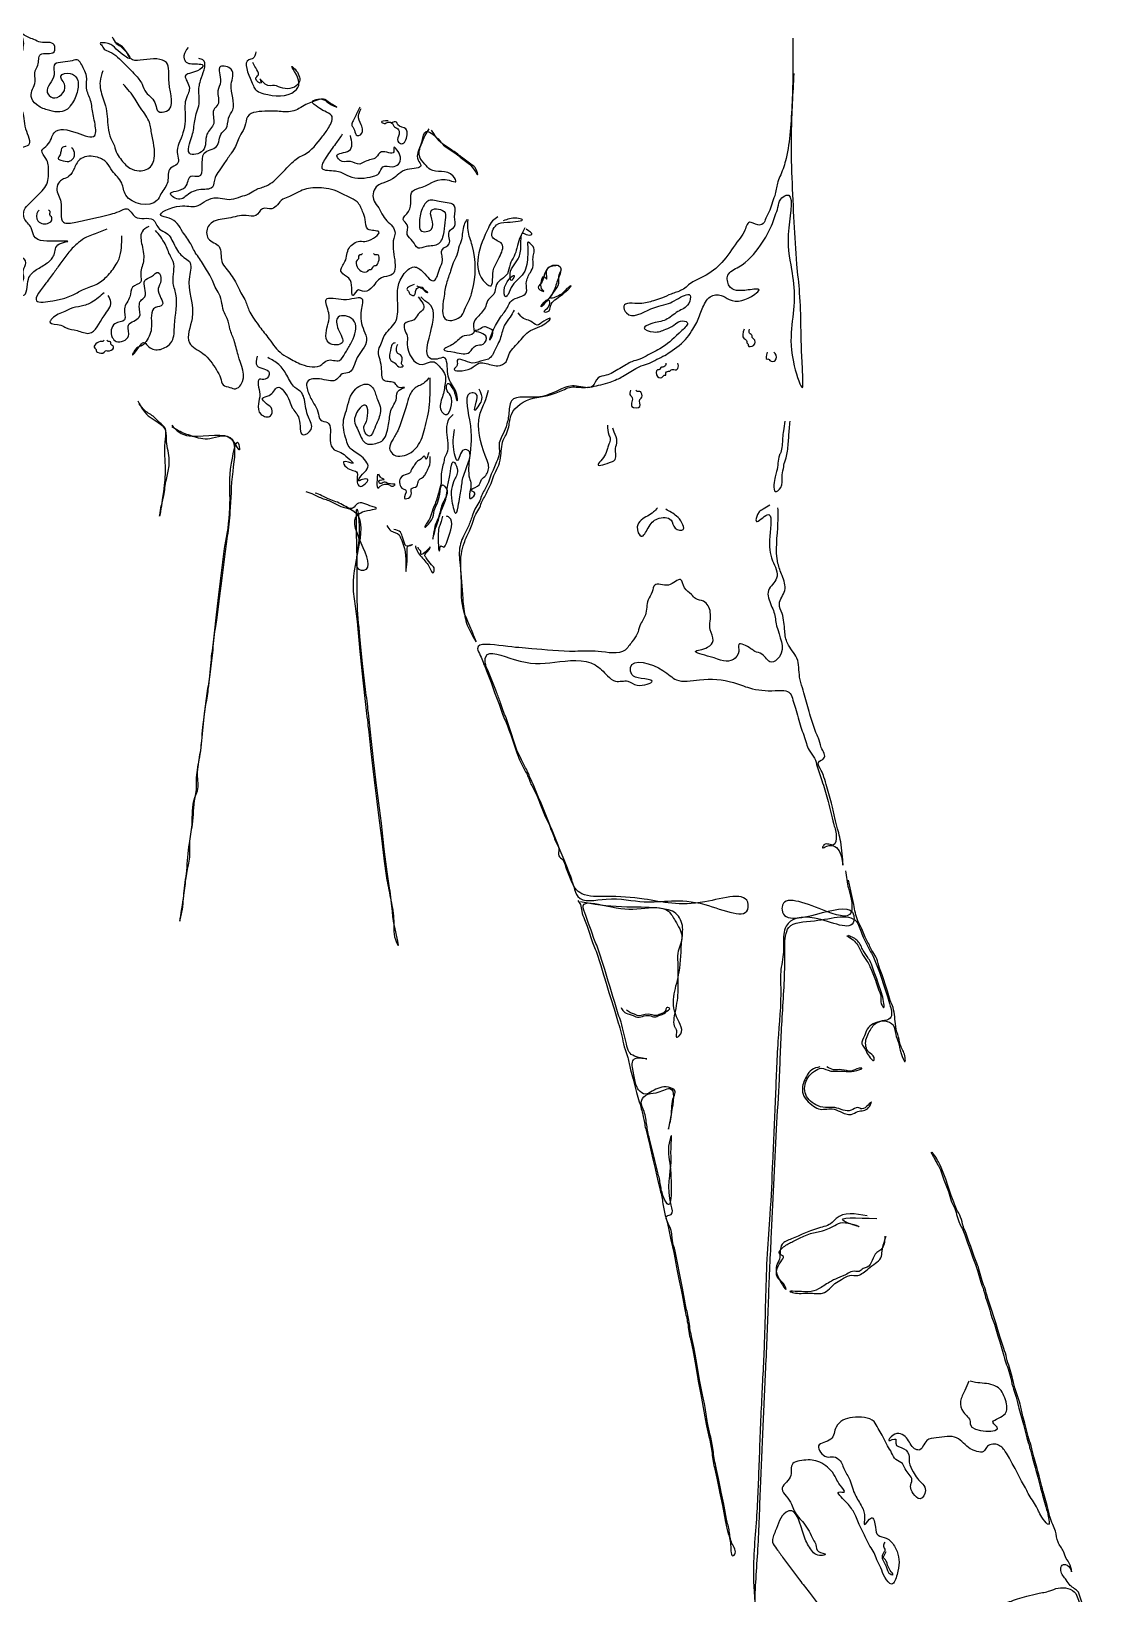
# Model space of a CAD drawing. Header units: metres. Extents: x 0 to 100, y 0 to 141.
# Drawn here: x 44.43 to 64.17, y 38.35 to 67.2 of the extents above; entities that cross this region are included whole.
import ezdxf

# ---------------------------------------------------------------- set-up
doc = ezdxf.new("R2010")
doc.units = ezdxf.units.M

msp = doc.modelspace()

# ---------------------------------------------------------------- linework, layer by layer
for points in [[(44.175, 67.45), (44.175, 67.275), (44.275, 67.05), (44.275, 66.9), (44.25, 66.8), (44, 66.5), (43.775, 66.325), (43.675, 66.275), (43.625, 66.075), (43.85, 66), (44, 65.95), (44.25, 65.75), (44.325, 65.4), (44.375, 65.1), (44.25, 65.05), (43.875, 64.725), (43.8, 64.65), (43.75, 64.4), (43.8, 64.25), (43.85, 64.15), (43.925, 63.975), (43.9, 63.85), (43.8, 63.7), (43.75, 63.6), (43.65, 63.45), (43.5, 63.275), (43.375, 63.1), (43.05, 63.1), (42.875, 63.05), (42.775, 63), (42.8, 62.775), (42.85, 62.675), (42.9, 62.575), (42.95, 62.45), (43, 62.175), (43, 62), (43.475, 61.95), (43.45, 62.2), (43.35, 62.325), (43.425, 62.6), (43.475, 62.7), (43.525, 63.025), (43.7, 63.15), (43.875, 63.15), (44.15, 63.2), (44.225, 63.075), (44.325, 62.925), (44.275, 62.775), (44.275, 62.6), (44.1, 62.475), (44.275, 62.325), (44.375, 62.625), (44.525, 62.8), (44.725, 62.925), (44.85, 63.075), (44.95, 63.275), (45.1, 63.325), (45.075, 63.325), (44.9, 63.325), (44.475, 63.425), (44.425, 63.575), (44.3, 63.75), (44.3, 63.9), (44.4, 64.025), (44.6, 64.225), (44.7, 64.35), (44.75, 64.625), (44.7, 64.85), (44.625, 65), (44.725, 65.1), (44.8, 65.225), (44.85, 65.325), (45.275, 65.325), (45.6, 65.275), (45.6, 65.525), (45.55, 65.8), (45.525, 65.925), (45.45, 66.15), (45.45, 66.375), (45.4, 66.5), (45.275, 66.675), (45.15, 66.65), (44.85, 66.575), (44.85, 66.4), (44.725, 66.075), (44.825, 65.975), (45.05, 66.2), (44.975, 66.375), (45.15, 66.425), (45.275, 66.325), (45.275, 66.075), (45.15, 65.825), (45.075, 65.75), (44.725, 65.75), (44.525, 65.85), (44.425, 66), (44.5, 66.275), (44.5, 66.475), (44.55, 66.575), (44.6, 66.775), (44.85, 66.825), (44.85, 66.95), (44.6, 67), (44.475, 67.05), (44.275, 67.15), (44.175, 67.3)], [(45.925, 67.1), (46, 66.975), (46.075, 66.925), (46.25, 66.7), (46, 66.875), (45.85, 66.975), (45.7, 66.975), (45.725, 66.95), (45.775, 66.875), (45.875, 66.825), (46.15, 66.6), (46.35, 66.4), (46.475, 66.225), (46.55, 66.075), (46.65, 65.975), (46.725, 65.85), (46.775, 65.725), (46.925, 65.725), (46.975, 66.25), (46.925, 66.625), (46.5, 66.675), (46.3, 66.675), (46.15, 66.875), (45.975, 67)], [(58.5, 67.075), (58.5, 66.45), (58.45, 65.35), (58.375, 64.85), (58.275, 64.55), (58.225, 64.425), (58.175, 64.2), (58.125, 64.05), (58.075, 63.9), (58, 63.75), (57.95, 63.65), (57.85, 63.625), (57.7, 63.675), (57.6, 63.5), (57.5, 63.35), (57.225, 62.975), (56.9, 62.7), (56.75, 62.625), (56.65, 62.575), (56.45, 62.425), (56.25, 62.35), (56.075, 62.275), (55.925, 62.225), (55.675, 62.175), (55.375, 62.125), (55.425, 62), (55.875, 62.075), (56.025, 62.125), (56.2, 62.175), (56.35, 62.25), (56.6, 62.325), (56.575, 62.175), (56.375, 62.025), (56.15, 61.875), (55.875, 61.8), (55.75, 61.725), (55.925, 61.65), (56.15, 61.7), (56.3, 61.775), (56.425, 61.85), (56.55, 61.825), (56.45, 61.675), (56.1, 61.375), (55.975, 61.3), (55.825, 61.225), (55.675, 61.15), (55.525, 61.1), (55.425, 61.05), (55.3, 60.975), (55.175, 60.9), (55.05, 60.85), (54.9, 60.8), (54.8, 60.65), (54.5, 60.65), (54.225, 60.6), (54.125, 60.55), (54, 60.5), (53.825, 60.45), (53.3, 60.375), (53.25, 60.125), (53.2, 59.9), (53.125, 59.725), (53.075, 59.6), (53.075, 59.4), (53.025, 59.25), (52.975, 59.125), (52.925, 59.025), (52.875, 58.875), (52.8, 58.725), (52.75, 58.625), (52.7, 58.5), (52.625, 58.375), (52.575, 58.25), (52.5, 58.05), (52.45, 57.95), (52.4, 57.85), (52.35, 57.7), (52.35, 57.35), (52.4, 56.725), (52.45, 56.35), (52.5, 56.2), (52.55, 56.1), (52.6, 56), (52.65, 55.925), (52.6, 56.05), (52.55, 56.175), (52.475, 56.35), (52.425, 56.475), (52.375, 57.05), (52.375, 57.55), (52.425, 57.75), (52.475, 57.875), (52.525, 57.975), (52.575, 58.1), (52.625, 58.25), (52.7, 58.375), (52.75, 58.5), (52.8, 58.6), (52.85, 58.7), (52.925, 58.85), (52.975, 59), (53.05, 59.15), (53.1, 59.325), (53.15, 59.65), (53.2, 59.75), (53.25, 59.9), (53.3, 60.125), (53.7, 60.425), (53.975, 60.475), (54.125, 60.525), (54.25, 60.575), (54.375, 60.625), (54.625, 60.625), (54.95, 60.675), (55.125, 60.725), (55.25, 60.775), (55.35, 60.825), (55.475, 60.9), (55.6, 60.975), (55.7, 61.025), (55.85, 61.075), (55.95, 61.125), (56.1, 61.2), (56.225, 61.275), (56.55, 61.55), (56.65, 61.7), (56.725, 61.825), (56.775, 61.95), (56.825, 62.075), (56.975, 62.3), (57.175, 62.325), (57.325, 62.25), (57.8, 62.35), (57.875, 62.425), (57.675, 62.425), (57.325, 62.5), (57.3, 62.7), (57.5, 62.85), (57.9, 63.25), (58, 63.4), (58.05, 63.5), (58.125, 63.65), (58.175, 63.8), (58.225, 63.95), (58.275, 64.1), (58.375, 64.175), (58.425, 63.575), (58.475, 62.8), (58.525, 62.275), (58.525, 61.025), (58.675, 60.625), (58.675, 60.975), (58.625, 62.375), (58.575, 62.9), (58.525, 63.675), (58.475, 65.325), (58.525, 66.425)], [(47.325, 66.9), (47.25, 66.75), (47.275, 66.65), (47.5, 66.6), (47.6, 66.575), (47.5, 66.475), (47.275, 66.375), (47.35, 66.15), (47.325, 66.05), (47.275, 65.9), (47.275, 65.6), (47.175, 65.175), (47.125, 65), (47.125, 64.75), (47, 64.675), (46.95, 64.425), (46.825, 64.2), (46.75, 64.075), (46.175, 64.175), (46.1, 64.4), (45.925, 64.625), (45.825, 64.775), (45.65, 64.875), (45.35, 64.85), (45.275, 64.775), (45.225, 64.675), (45.125, 64.525), (45.025, 64.475), (44.95, 64.425), (44.9, 64.3), (44.975, 64.05), (45.025, 63.675), (45.25, 63.675), (45.475, 63.725), (45.7, 63.775), (45.9, 63.825), (46.05, 63.875), (46.2, 63.925), (46.35, 63.775), (46.675, 63.725), (46.8, 63.55), (46.925, 63.475), (47.075, 63.25), (47.25, 63.025), (47.35, 62.95), (47.35, 62.675), (47.4, 61.9), (47.35, 61.45), (47.6, 61.25), (47.85, 60.95), (47.925, 60.8), (47.975, 60.675), (48.1, 60.625), (48.2, 60.6), (48.3, 60.675), (48.25, 61.225), (48.175, 61.5), (48.1, 61.7), (48.05, 61.9), (48, 62), (47.95, 62.175), (47.9, 62.35), (47.825, 62.475), (47.775, 62.6), (47.725, 62.7), (47.65, 62.825), (47.575, 62.95), (47.425, 63.175), (47.375, 63.275), (47.225, 63.5), (47.125, 63.65), (46.975, 63.75), (46.825, 63.8), (47.175, 63.975), (47.475, 63.975), (47.625, 64.05), (47.8, 64.125), (48.125, 64.1), (48.3, 64.15), (48.45, 64.2), (48.575, 64.275), (48.775, 64.35), (49.025, 64.55), (49.275, 64.8), (49.375, 64.875), (49.475, 64.925), (49.8, 65.25), (49.925, 65.425), (49.975, 65.65), (49.85, 65.725), (49.725, 65.8), (49.625, 65.9), (49.8, 65.95), (49.925, 65.875), (50.075, 65.8), (49.95, 65.875), (49.825, 65.95), (49.625, 65.9), (49.5, 65.85), (49.375, 65.775), (49.25, 65.725), (48.975, 65.725), (48.8, 65.725), (48.425, 65.625), (48.375, 65.45), (48.3, 65.3), (48.25, 65.2), (48.2, 65.075), (48.125, 64.95), (48, 64.775), (47.9, 64.625), (47.825, 64.5), (47.775, 64.325), (47.525, 64.275), (47.275, 64.15), (47.175, 64.1), (47, 64.2), (47.275, 64.325), (47.375, 64.525), (47.525, 64.525), (47.625, 64.95), (47.85, 65.075), (47.95, 65.325), (48.025, 65.4), (48.075, 65.6), (48.15, 65.75), (48.125, 66.225), (48.125, 66.5), (47.925, 66.55), (47.925, 66.275), (47.875, 66.1), (47.875, 65.85), (47.8, 65.75), (47.8, 65.5), (47.675, 65.3), (47.6, 65), (47.35, 64.95), (47.35, 65.125), (47.4, 65.275), (47.45, 65.55), (47.475, 65.675), (47.525, 65.825), (47.525, 66.125), (47.575, 66.35), (47.6, 66.675), (47.525, 66.7)], [(48.575, 66.825), (48.525, 66.7), (48.45, 66.675), (48.5, 66.275), (48.6, 66.1), (48.725, 66.05), (49.3, 66.1), (49.375, 66.25), (49.25, 66.55), (49.325, 66.475), (49.375, 66.25), (49.075, 66.15), (48.925, 66.2), (48.75, 66.225), (48.65, 66.325), (48.675, 66.25), (48.575, 66.325), (48.625, 66.4), (48.575, 66.525), (48.525, 66.625)], [(45.75, 66.475), (45.7, 66.275), (45.75, 65.975), (45.8, 65.825), (45.85, 65.425), (45.9, 65.225), (45.95, 65.125), (46, 64.975), (46.075, 64.85), (46.25, 64.675), (46.425, 64.625), (46.65, 64.725), (46.7, 64.85), (46.65, 65.325), (46.6, 65.55), (46.525, 65.675), (46.425, 65.825), (46.35, 65.95), (46.125, 66.225)], [(50.5, 65.8), (50.45, 65.7), (50.425, 65.65), (50.4, 65.6), (50.375, 65.55), (50.35, 65.475), (50.375, 65.425), (50.4, 65.375), (50.45, 65.275), (50.55, 65.35), (50.55, 65.375), (50.525, 65.475), (50.475, 65.65), (50.5, 65.725), (50.525, 65.775)], [(51.025, 65.55), (50.9, 65.525), (50.95, 65.5), (51.025, 65.525), (51.1, 65.5), (51.125, 65.45), (51.2, 65.4), (51.225, 65.3), (51.2, 65.175), (51.275, 65.125), (51.325, 65.15), (51.35, 65.2), (51.375, 65.325), (51.35, 65.4), (51.2, 65.475), (51.175, 65.525), (51.075, 65.5)], [(51.775, 65.4), (51.7, 65.275), (51.625, 65.1), (51.575, 64.825), (51.625, 64.725), (51.375, 64.65), (51.1, 64.475), (50.925, 64.4), (50.825, 64.35), (50.75, 64.1), (50.825, 63.975), (51, 63.7), (51.1, 63.6), (51.15, 63.475), (51.125, 63.375), (51.075, 62.7), (50.9, 62.65), (50.7, 62.45), (50.55, 62.4), (50.475, 62.425), (50.375, 62.325), (50.325, 62.6), (50.25, 62.675), (50.15, 62.775), (50.225, 62.95), (50.3, 63.2), (50.5, 63.325), (50.625, 63.325), (50.85, 63.5), (50.65, 63.55), (50.6, 63.725), (50.55, 63.875), (50.45, 64.05), (50.375, 64.1), (50.175, 64.2), (50.075, 64.25), (49.875, 64.3), (49.55, 64.3), (49.4, 64.25), (49.3, 64.2), (49.2, 64.15), (49.075, 64.1), (48.875, 63.925), (48.7, 63.925), (48.575, 63.8), (48.4, 63.8), (48.075, 63.75), (47.775, 63.675), (47.7, 63.6), (47.7, 63.375), (47.9, 63.225), (47.95, 62.95), (48.025, 62.825), (48.2, 62.575), (48.25, 62.475), (48.3, 62.375), (48.375, 62.25), (48.45, 62.05), (48.525, 61.925), (48.625, 61.775), (48.8, 61.55), (49.025, 61.275), (49.175, 61.175), (49.425, 61.05), (49.8, 61.05), (49.9, 61.125), (50.125, 61.125), (50.225, 61.25), (50.325, 61.425), (50.375, 61.525), (50.375, 61.875), (50.1, 61.925), (50.1, 61.7), (50.175, 61.45), (49.925, 61.45), (49.875, 61.625), (49.925, 62), (49.875, 62.25), (50.2, 62.25), (50.4, 62.275), (50.525, 62.275), (50.525, 62.05), (50.575, 61.675), (50.625, 61.5), (50.55, 61.325), (50.45, 61.175), (50.4, 61.05), (50.3, 60.9), (50.175, 60.875), (50.075, 60.775), (49.8, 60.775), (49.525, 60.725), (49.55, 60.525), (49.65, 60.325), (49.725, 60.175), (49.775, 60.025), (49.9, 59.975), (49.95, 59.65), (50.025, 59.475), (50.15, 59.425), (50.275, 59.325), (50.375, 59.225), (50.2, 59.25), (50.25, 59.15), (50.45, 59.05), (50.45, 58.875), (50.5, 58.8), (50.575, 58.825), (50.65, 58.925), (50.55, 58.925), (50.475, 58.9), (50.55, 59.025), (50.65, 59.15), (50.5, 59.375), (50.3, 59.525), (50.25, 59.65), (50.2, 60.025), (50.25, 60.2), (50.425, 60.6), (50.675, 60.675), (50.75, 60.6), (50.825, 60.4), (50.875, 60.275), (50.875, 60.15), (50.775, 59.875), (50.675, 59.725), (50.575, 59.9), (50.6, 59.95), (50.6, 60.3), (50.4, 60), (50.45, 59.875), (50.525, 59.7), (50.6, 59.6), (50.825, 59.6), (50.925, 59.65), (51, 59.8), (51.05, 60.075), (51.075, 60.2), (51.175, 60.425), (51.225, 60.575), (51.325, 60.625), (51.225, 60.625), (51.15, 60.7), (50.95, 60.75), (50.9, 61), (50.85, 61.325), (50.9, 61.45), (50.95, 61.575), (51.15, 61.825), (51.2, 62.15), (51.2, 62.45), (51.3, 62.7), (51.5, 62.85), (51.675, 62.75), (51.875, 62.6), (51.925, 62.675), (51.975, 62.825), (52.025, 62.975), (52.025, 63.175), (52.15, 63.275), (52.15, 63.5), (52.25, 63.6), (52.25, 63.775), (52.25, 63.975), (52, 64.05), (51.775, 64.075), (51.65, 63.925), (51.6, 63.65), (51.625, 63.525), (51.825, 63.55), (51.825, 63.9), (52.075, 63.85), (52.075, 63.725), (52.05, 63.5), (51.95, 63.275), (51.725, 63.225), (51.575, 63.2), (51.475, 63.325), (51.375, 63.45), (51.375, 63.625), (51.3, 63.725), (51.4, 63.875), (51.475, 64.25), (51.65, 64.325), (52.15, 64.45), (52.275, 64.425), (52.225, 64.525), (51.8, 64.65), (51.7, 64.75), (51.6, 64.9), (51.65, 65.175), (51.725, 65.35), (51.85, 65.3), (52.075, 65.075), (52.225, 64.975), (52.425, 64.825), (52.625, 64.625), (52.675, 64.55), (52.65, 64.65), (52.55, 64.75), (52.35, 64.9), (52.175, 65.025), (52.025, 65.125), (51.825, 65.375)], [(50.175, 65.3), (50.05, 65.125), (49.875, 64.875), (49.8, 64.675), (50.05, 64.625), (50.15, 64.6), (50.3, 64.525), (50.75, 64.525), (50.85, 64.575), (50.925, 64.7), (51.1, 64.7), (51.25, 64.875), (51.125, 65.05), (51.125, 64.975), (50.9, 64.975), (50.8, 64.875), (50.6, 64.8), (50.5, 64.75), (50.325, 64.8), (50.175, 64.8), (50.075, 64.9), (50.3, 65), (50.325, 65.275)], [(45.075, 65.075), (45, 65.05), (44.975, 64.975), (44.95, 64.9), (44.925, 64.85), (44.975, 64.825), (45.125, 64.8), (45.2, 64.85), (45.225, 64.9), (45.2, 65.025), (45.175, 65.05)], [(44.575, 63.9), (44.55, 63.875), (44.55, 63.7), (44.575, 63.675), (44.775, 63.675), (44.8, 63.7), (44.8, 63.775), (44.775, 63.8), (44.775, 63.875), (44.75, 63.9)], [(53.05, 63.775), (52.95, 63.7), (52.875, 63.575), (52.825, 62.55), (52.9, 62.5), (52.975, 62.825), (53.025, 62.925), (53.075, 63.025), (53.125, 63.275), (52.95, 63.4), (53.025, 63.625), (53.225, 63.675), (53.5, 63.725), (53.4, 63.75), (53.15, 63.7)], [(45.825, 63.55), (45.7, 63.5), (45.575, 63.45), (45.45, 63.4), (45.3, 63.3), (45.125, 63.125), (44.975, 62.925), (44.85, 62.75), (44.7, 62.55), (44.525, 62.225), (44.825, 62.225), (45.05, 62.275), (45.175, 62.325), (45.275, 62.375), (45.375, 62.425), (45.5, 62.475), (45.625, 62.525), (45.825, 62.675), (46, 62.9), (46.05, 63), (46.1, 63.425)], [(46.6, 63.6), (46.475, 63.5), (46.475, 63.25), (46.5, 62.95), (46.45, 62.7), (46.45, 62.575), (46.3, 62.475), (46.25, 62.3), (46.15, 62.075), (46.15, 61.875), (45.975, 61.8), (45.925, 61.55), (46, 61.475), (46.225, 61.575), (46.225, 61.775), (46.425, 61.925), (46.425, 62.125), (46.45, 62.225), (46.525, 62.3), (46.525, 62.6), (46.65, 62.675), (46.775, 62.75), (46.825, 62.6), (46.775, 62.45), (46.825, 62.275), (46.85, 62.15), (46.725, 62.1), (46.65, 61.75), (46.55, 61.475), (46.475, 61.4), (46.375, 61.35), (46.3, 61.225), (46.35, 61.275), (46.525, 61.45), (46.6, 61.375), (46.7, 61.325), (46.925, 61.375), (47.025, 61.475), (47.075, 61.775), (47.1, 62.35), (47.05, 62.575), (47.05, 62.95), (47, 63.05), (46.9, 63.275), (46.725, 63.525)], [(52.475, 63.725), (52.425, 63.625), (52.375, 63.35), (52.325, 63.2), (52.275, 63.025), (52.225, 62.925), (52.175, 62.775), (52.1, 62.55), (52.05, 62.275), (52.1, 61.875), (52.375, 61.95), (52.45, 62.1), (52.525, 62.25), (52.575, 62.4), (52.575, 63.25), (52.5, 63.525), (52.5, 63.725)], [(53.55, 63.575), (53.45, 63.375), (53.4, 63.2), (53.35, 63.05), (53.275, 62.9), (53.225, 62.725), (53.025, 62.525), (52.975, 62.35), (52.875, 62.25), (52.825, 62.125), (52.675, 61.925), (52.6, 61.8), (52.6, 61.625), (52.425, 61.575), (52.225, 61.425), (52.05, 61.325), (52.25, 61.275), (52.525, 61.275), (52.65, 61.4), (52.775, 61.425), (52.825, 61.575), (52.625, 61.675), (52.7, 61.7), (52.8, 61.75), (52.875, 61.725), (52.95, 61.675), (52.9, 61.5), (52.95, 61.65), (53.025, 61.8), (53.1, 61.925), (53.225, 62.1), (53.3, 62.225), (53.575, 62.375), (53.575, 62.55), (53.65, 62.75), (53.7, 62.875), (53.7, 63.025), (53.7, 63.225), (53.6, 63.3), (53.6, 63.275), (53.6, 63.025), (53.575, 62.85), (53.5, 62.7), (53.375, 62.575), (53.275, 62.425), (53.2, 62.3), (53.175, 62.475), (53.35, 62.675), (53.3, 62.6), (53.275, 62.675), (53.325, 62.85), (53.425, 63), (53.475, 63.25), (53.525, 63.475), (53.575, 63.45), (53.675, 63.45), (53.575, 63.55)], [(50.55, 63.1), (50.525, 63.075), (50.5, 63.075), (50.475, 63.05), (50.475, 63), (50.45, 62.975), (50.45, 62.85), (50.525, 62.775), (50.65, 62.775), (50.675, 62.8), (50.7, 62.8), (50.775, 62.875), (50.8, 62.875), (50.825, 62.9), (50.825, 63.075), (50.775, 63.075), (50.75, 63.1)], [(54.175, 62.875), (53.975, 62.825), (53.9, 62.675), (53.85, 62.55), (53.8, 62.45), (53.9, 62.4), (53.875, 62.425), (53.85, 62.55), (53.9, 62.675), (53.95, 62.625), (53.95, 62.775), (54.2, 62.85), (54.2, 62.725), (54.15, 62.6), (54.05, 62.35), (53.85, 62.125), (53.975, 62.25), (53.975, 62.1), (53.9, 62.025), (53.975, 62.025), (54.025, 62.125), (54.25, 62.35), (54.4, 62.5), (54.325, 62.45), (54.225, 62.35), (54.025, 62.275), (54.175, 62.55), (54.175, 62.675), (54.225, 62.8)], [(45.775, 62.375), (45.55, 62.2), (45.35, 62.125), (45.15, 62.075), (45.05, 62.025), (44.925, 61.975), (44.775, 61.825), (44.975, 61.775), (45.075, 61.725), (45.275, 61.675), (45.5, 61.625), (45.775, 61.95), (45.9, 62.2), (45.85, 62.325)], [(51.5, 62.525), (51.375, 62.425), (51.4, 62.4), (51.425, 62.35), (51.475, 62.325), (51.5, 62.325), (51.525, 62.375), (51.55, 62.45), (51.65, 62.475), (51.7, 62.4), (51.75, 62.375), (51.6, 62.475), (51.55, 62.5)], [(51.575, 62.3), (51.675, 62.075), (51.575, 61.975), (51.5, 61.875), (51.325, 61.8), (51.325, 61.7), (51.375, 61.575), (51.375, 61.425), (51.65, 61.05), (51.85, 61.1), (52, 60.975), (52.075, 60.85), (52.075, 60.7), (52.025, 60.45), (52, 60.2), (52.075, 60.125), (52.175, 60.475), (52.1, 60.6), (52.125, 60.7), (52.2, 60.625), (52.25, 60.525), (52.3, 60.375), (52.3, 60.45), (52.25, 60.6), (52.175, 60.725), (52.125, 60.875), (52.05, 61.175), (51.925, 61.15), (51.825, 61.15), (51.825, 61.725), (51.775, 62.175), (51.7, 62.225), (51.625, 62.3)], [(53.35, 62.05), (53.275, 61.925), (53.175, 61.775), (53.1, 61.55), (53.05, 61.425), (53, 61.325), (52.875, 61.15), (52.775, 61.125), (52.575, 61.075), (52.3, 61.125), (52.3, 61.05), (52.275, 61), (52.25, 60.975), (52.55, 60.975), (52.7, 61.075), (52.8, 61.075), (53.05, 61.025), (53.2, 61.1), (53.25, 61.225), (53.425, 61.45), (53.65, 61.675), (53.825, 61.75), (53.95, 61.825), (54.025, 61.9), (53.9, 61.85), (53.775, 61.775), (53.65, 61.85), (53.525, 61.9), (53.425, 62)], [(45.775, 61.5), (45.75, 61.475), (45.725, 61.475), (45.6, 61.35), (45.625, 61.325), (45.625, 61.3), (45.65, 61.275), (45.775, 61.275), (45.8, 61.3), (45.875, 61.3), (45.95, 61.375), (45.9, 61.425), (45.9, 61.45), (45.875, 61.475), (45.85, 61.475), (45.825, 61.5)], [(57.6, 61.7), (57.6, 61.525), (57.65, 61.475), (57.65, 61.45), (57.675, 61.425), (57.675, 61.4), (57.775, 61.4), (57.775, 61.525), (57.75, 61.55), (57.75, 61.575), (57.7, 61.625), (57.7, 61.7)], [(48.6, 61.2), (48.6, 61.025), (48.825, 60.9), (48.75, 60.775), (48.65, 60.775), (48.65, 60.5), (48.625, 60.325), (48.675, 60.125), (48.85, 60.1), (48.875, 60.225), (48.775, 60.325), (48.7, 60.425), (48.825, 60.475), (48.975, 60.625), (49.2, 60.375), (49.25, 60.25), (49.375, 60.05), (49.45, 59.75), (49.6, 59.85), (49.55, 60.075), (49.475, 60.4), (49.425, 60.525), (49.3, 60.625), (49.15, 60.85), (49, 61.05), (48.8, 61.175)], [(51.15, 61.45), (51.1, 61.425), (51.075, 61.35), (51.05, 61.175), (51.075, 61.125), (51.15, 61.075), (51.25, 61), (51.3, 61.025), (51.275, 61.05), (51.275, 61.1), (51.25, 61.225), (51.2, 61.25), (51.175, 61.325), (51.2, 61.425)], [(58.025, 61.275), (58.025, 61.15), (58.05, 61.15), (58.075, 61.125), (58.175, 61.125), (58.175, 61.25), (58.15, 61.275)], [(56.15, 61.075), (56.15, 61.05), (56.1, 61), (56.075, 61), (56.025, 60.95), (56, 60.95), (56, 60.825), (56.1, 60.825), (56.125, 60.85), (56.15, 60.85), (56.15, 60.875), (56.2, 60.925), (56.225, 60.925), (56.25, 60.95), (56.35, 60.95), (56.375, 60.975), (56.375, 61.075)], [(51.775, 60.8), (51.675, 60.7), (51.5, 60.6), (51.4, 60.425), (51.35, 60.25), (51.3, 60.1), (51.25, 59.95), (51.2, 59.825), (51.1, 59.65), (51.05, 59.5), (51.1, 59.4), (51.4, 59.4), (51.65, 59.7), (51.7, 59.875), (51.75, 60.075), (51.8, 60.55), (51.8, 60.8)], [(52.7, 60.6), (52.75, 60.4), (52.7, 60.3), (52.625, 60.2), (52.65, 60.35), (52.65, 60.5), (52.575, 60.525), (52.525, 60.025), (52.525, 59.325), (52.525, 58.95), (52.55, 58.825), (52.55, 58.575), (52.625, 58.675), (52.55, 58.725), (52.675, 58.8), (52.75, 58.925), (52.825, 59), (52.875, 59.2), (52.85, 59.275), (52.7, 60.025), (52.725, 60.15), (52.825, 60.4), (52.875, 60.575)], [(46.4, 60.375), (46.5, 60.2), (46.625, 60.075), (46.775, 59.975), (46.9, 59.85), (46.9, 59.675), (46.9, 59.175), (46.9, 59.025), (46.85, 58.55), (46.8, 58.25), (46.825, 58.4), (46.875, 58.625), (46.925, 58.925), (46.975, 59.175), (46.975, 59.325), (46.925, 59.675), (46.9, 59.875), (46.8, 59.975), (46.7, 60.075), (46.525, 60.2), (46.425, 60.325)], [(55.5, 60.575), (55.5, 60.475), (55.525, 60.45), (55.525, 60.275), (55.675, 60.275), (55.675, 60.4), (55.7, 60.425), (55.7, 60.525), (55.675, 60.55), (55.625, 60.55), (55.6, 60.575)], [(52.225, 60.125), (52.15, 60.05), (52.1, 59.85), (52.1, 59.8), (52.1, 59.4), (52.075, 59.35), (52.05, 59.25), (52, 59), (52, 58.85), (51.95, 58.675), (51.9, 58.5), (51.85, 58.375), (51.8, 58.225), (51.725, 58.1), (51.7, 58.05), (51.825, 58.175), (51.875, 58.35), (51.925, 58.475), (51.975, 58.65), (52.025, 58.825), (52.1, 58.75), (52.05, 58.525), (52, 58.4), (51.95, 58.225), (51.9, 58.1), (51.85, 57.825), (51.9, 58.025), (51.95, 58.175), (52.025, 58.4), (52.075, 58.525), (52.125, 58.825), (52.175, 59.075), (52.225, 59.25), (52.3, 59.125), (52.25, 58.925), (52.2, 58.525), (52.275, 58.3), (52.325, 58.475), (52.375, 58.775), (52.425, 59.025), (52.475, 59.475), (52.425, 59.475), (52.3, 59.275), (52.25, 59.4), (52.25, 59.85)], [(47.025, 59.925), (47.125, 59.825), (47.2, 59.775), (47.4, 59.725), (48.125, 59.675), (48.15, 59.075), (48.1, 58.325), (48.05, 57.875), (48, 57.5), (47.95, 57.1), (47.9, 56.725), (47.85, 56.325), (47.825, 56.175), (47.775, 55.725), (47.725, 55.325), (47.675, 54.975), (47.625, 54.6), (47.575, 54.1), (47.525, 53.75), (47.475, 53.375), (47.475, 53.2), (47.45, 53.05), (47.4, 52.55), (47.35, 52.2), (47.35, 51.95), (47.325, 51.8), (47.275, 51.5), (47.225, 51.125), (47.175, 50.775), (47.2, 50.875), (47.25, 51.275), (47.3, 51.7), (47.35, 52.2), (47.4, 52.55), (47.45, 53.05), (47.5, 53.175), (47.5, 53.475), (47.55, 53.85), (47.6, 54.35), (47.65, 54.725), (47.7, 55.05), (47.75, 55.55), (47.8, 55.975), (47.85, 56.425), (47.9, 56.85), (47.95, 57.25), (48, 57.65), (48.05, 57.925), (48.1, 58.65), (48.15, 59.35), (48.25, 59.6), (48.275, 59.475), (48.15, 59.65), (47.725, 59.675), (47.4, 59.725), (47.15, 59.825), (47.025, 59.9)], [(55.075, 59.925), (55.1, 59.75), (55.125, 59.675), (55.1, 59.575), (55.075, 59.5), (55.05, 59.425), (54.975, 59.3), (54.9, 59.2), (55.15, 59.25), (55.2, 59.275), (55.225, 59.5), (55.25, 59.625), (55.2, 59.8), (55.175, 59.875)], [(58.35, 60), (58.325, 59.825), (58.3, 59.55), (58.275, 59.425), (58.25, 59.375), (58.225, 59.225), (58.2, 59.075), (58.175, 58.975), (58.15, 58.825), (58.175, 58.7), (58.275, 58.775), (58.3, 58.975), (58.325, 59.125), (58.35, 59.25), (58.375, 59.325), (58.4, 59.45), (58.425, 59.725), (58.45, 60)], [(51.775, 59.425), (51.75, 59.35), (51.725, 59.3), (51.7, 59.35), (51.625, 59.3), (51.55, 59.25), (51.5, 59.175), (51.45, 59.1), (51.425, 59.05), (51.375, 59.025), (51.25, 58.95), (51.3, 58.75), (51.35, 58.725), (51.325, 58.575), (51.425, 58.6), (51.45, 58.7), (51.45, 58.75), (51.55, 58.8), (51.575, 58.875), (51.6, 58.925), (51.675, 58.975), (51.725, 59.05), (51.75, 59.1), (51.775, 59.15), (51.8, 59.35)], [(50.825, 59.025), (50.85, 58.775), (50.875, 58.8), (51.05, 58.825), (51.1, 58.8), (51.15, 58.825), (51.025, 58.85), (50.95, 58.875), (50.875, 58.85), (50.85, 58.9), (50.95, 58.925), (50.9, 58.95), (50.85, 59.025)], [(49.5, 58.7), (49.65, 58.65), (49.75, 58.6), (49.95, 58.525), (50.05, 58.475), (50.15, 58.425), (50.325, 58.375), (50.375, 57.05), (50.4, 56.675), (50.45, 56.3), (50.5, 55.75), (50.55, 55.275), (50.6, 54.825), (50.65, 54.375), (50.7, 53.9), (50.75, 53.475), (50.8, 53.075), (50.85, 52.675), (50.9, 52.3), (50.95, 51.875), (51, 51.525), (51.075, 51.15), (51.125, 50.775), (51.175, 50.375), (51.2, 50.325), (51.15, 50.625), (51.1, 50.95), (51.05, 51.375), (51, 51.725), (50.95, 52.1), (50.9, 52.575), (50.85, 52.95), (50.8, 53.325), (50.75, 53.75), (50.7, 54.2), (50.65, 54.675), (50.6, 55.1), (50.55, 55.525), (50.5, 56.025), (50.45, 56.675), (50.45, 57.35), (50.45, 58.375), (50.475, 57.75), (50.525, 57.25), (50.575, 57.25), (50.525, 57.75), (50.55, 58.325), (50.8, 58.4), (50.725, 58.425), (50.45, 58.475), (50.375, 58.4), (50.15, 58.475), (50.025, 58.525), (49.9, 58.575), (49.8, 58.625), (49.675, 58.675)], [(58.075, 58.45), (57.95, 58.375), (57.875, 58.325), (57.825, 58.15), (58.025, 58.275), (58.075, 57.875), (58.125, 57.425), (58.2, 57.1), (58.05, 56.875), (58.1, 56.6), (58.15, 56.475), (58.2, 56.225), (58.25, 55.65), (58.1, 55.55), (57.925, 55.7), (57.8, 55.75), (57.725, 55.8), (57.5, 55.875), (57.5, 55.75), (57.4, 55.6), (56.975, 55.65), (56.7, 55.75), (56.925, 55.825), (57.025, 55.95), (56.975, 56.15), (56.975, 56.475), (56.85, 56.675), (56.7, 56.725), (56.625, 56.8), (56.5, 56.925), (56.425, 57.075), (56.2, 56.975), (55.95, 56.975), (55.9, 56.85), (55.825, 56.7), (55.775, 56.425), (55.675, 56.225), (55.625, 56.075), (55.525, 55.925), (55.4, 55.775), (54.9, 55.75), (54.475, 55.75), (53.675, 55.8), (53.15, 55.85), (52.675, 55.8), (52.725, 55.675), (52.775, 55.55), (52.825, 55.425), (52.875, 55.3), (52.925, 55.175), (52.975, 55.025), (53.025, 54.9), (53.075, 54.775), (53.125, 54.625), (53.175, 54.5), (53.225, 54.375), (53.25, 54.3), (53.3, 54.175), (53.35, 54.025), (53.4, 53.875), (53.45, 53.75), (53.5, 53.65), (53.55, 53.55), (53.6, 53.45), (53.65, 53.325), (53.7, 53.225), (53.775, 53.075), (53.825, 52.95), (53.875, 52.825), (53.925, 52.7), (53.975, 52.6), (54.025, 52.475), (54.075, 52.35), (54.125, 52.225), (54.175, 52.1), (54.175, 51.975), (54.25, 51.9), (54.3, 51.775), (54.35, 51.65), (54.4, 51.525), (54.45, 51.4), (54.525, 51.225), (55.05, 51.175), (55.75, 51.125), (56.875, 51.075), (57.675, 51.025), (57.675, 51.075), (56.875, 51.125), (55.75, 51.175), (55.05, 51.225), (54.6, 51.275), (54.475, 51.375), (54.425, 51.5), (54.375, 51.65), (54.325, 51.775), (54.275, 51.9), (54.2, 52.075), (54.15, 52.2), (54.1, 52.325), (54.05, 52.45), (54, 52.575), (53.95, 52.7), (53.9, 52.825), (53.85, 52.95), (53.8, 53.05), (53.75, 53.175), (53.7, 53.3), (53.65, 53.4), (53.6, 53.525), (53.55, 53.625), (53.5, 53.725), (53.45, 53.825), (53.4, 53.925), (53.35, 54.075), (53.3, 54.225), (53.25, 54.375), (53.2, 54.525), (53.15, 54.65), (53.1, 54.8), (53.025, 55), (52.975, 55.125), (52.925, 55.25), (52.875, 55.375), (52.825, 55.5), (52.825, 55.65), (53.35, 55.6), (54.1, 55.55), (54.85, 55.5), (55.075, 55.3), (55.225, 55.2), (55.45, 55.2), (55.625, 55.125), (55.9, 55.2), (55.7, 55.25), (55.525, 55.325), (55.5, 55.45), (56.1, 55.4), (56.35, 55.225), (56.775, 55.225), (57.4, 55.175), (57.7, 55.075), (58.175, 55.025), (58.45, 54.975), (58.5, 54.85), (58.55, 54.7), (58.6, 54.525), (58.65, 54.35), (58.7, 54.2), (58.75, 54.05), (58.8, 53.925), (58.9, 53.775), (58.95, 53.625), (59, 53.475), (59.05, 53.325), (59.1, 53.15), (59.15, 52.975), (59.2, 52.775), (59.25, 52.575), (59.3, 52.35), (59.25, 52.175), (59.075, 52.175), (59.05, 52.125), (59.125, 52.15), (59.375, 52.025), (59.425, 51.8), (59.4, 52.125), (59.325, 52.475), (59.275, 52.675), (59.225, 52.9), (59.175, 53.075), (59.125, 53.25), (59.075, 53.425), (59.025, 53.55), (58.975, 53.7), (59.075, 53.775), (59.025, 53.975), (58.975, 54.15), (58.925, 54.25), (58.875, 54.4), (58.825, 54.55), (58.775, 54.725), (58.725, 54.9), (58.675, 55.075), (58.625, 55.275), (58.575, 55.625), (58.4, 55.9), (58.35, 56.125), (58.3, 56.45), (58.25, 56.625), (58.35, 56.875), (58.3, 57.15), (58.225, 57.375), (58.225, 58.125), (58.225, 58.4)], [(56, 58.4), (55.925, 58.325), (55.7, 58.175), (55.625, 58.05), (55.7, 57.875), (55.825, 58.025), (56, 58.2), (56.25, 58.175), (56.325, 58.025), (56.475, 58), (56.45, 58.125), (56.35, 58.25), (56.15, 58.375)], [(51, 58.075), (51.075, 57.975), (51.225, 57.9), (51.25, 57.85), (51.275, 57.8), (51.3, 57.725), (51.325, 57.65), (51.35, 57.225), (51.375, 57.6), (51.4, 57.7), (51.475, 57.725), (51.35, 57.7), (51.325, 57.75), (51.3, 57.825), (51.275, 57.9), (51.25, 57.95), (51.125, 58)], [(52.025, 58.25), (52, 58.15), (51.975, 58.075), (51.95, 57.975), (51.975, 57.625), (52, 57.7), (52.05, 57.675), (52.075, 57.7), (52.1, 57.75), (52.125, 57.825), (52.15, 58.225), (52.1, 58.25)], [(51.525, 57.7), (51.55, 57.625), (51.7, 57.425), (51.775, 57.325), (51.8, 57.275), (51.85, 57.2), (51.875, 57.25), (51.85, 57.325), (51.825, 57.35), (51.725, 57.475), (51.7, 57.525), (51.775, 57.625), (51.8, 57.675), (51.75, 57.625), (51.625, 57.55), (51.625, 57.6), (51.6, 57.625), (51.575, 57.675)], [(59.475, 51.7), (59.525, 51.375), (59.575, 51.175), (59.575, 50.925), (59.05, 50.975), (58.3, 51.025), (58.3, 50.975), (59.05, 50.925), (59.625, 50.875), (59.625, 50.775), (58.9, 50.825), (58.375, 50.675), (58.325, 50.35), (58.325, 50.2), (58.275, 49.825), (58.275, 49.55), (58.225, 48.55), (58.175, 47.475), (58.125, 46.325), (58.075, 45.35), (58.025, 44.625), (57.975, 43.075), (57.925, 42), (57.875, 40.8), (57.825, 39.725), (57.775, 38.575), (57.775, 37.8), (57.725, 37.475), (57.775, 37.225), (57.825, 36.95), (57.875, 36.7), (57.925, 36.45), (57.975, 36.175), (58.025, 35.925), (58.075, 35.675), (58.125, 35.425), (58.175, 35.175), (58.225, 34.95), (58.275, 34.7), (58.325, 34.45), (58.375, 34.175), (58.425, 33.825), (58.475, 33.6), (58.525, 33.325), (58.575, 33.025), (58.625, 32.7), (58.675, 32.35), (58.725, 32.05), (58.775, 31.75), (58.825, 31.425), (58.875, 31.075), (58.925, 30.75), (58.975, 30.425), (59.025, 30.075), (59.075, 29.7), (59.125, 29.325), (59.175, 29), (59.225, 28.675), (59.275, 28.375), (59.325, 28.05), (59.375, 27.725), (59.425, 27.4), (59.475, 27.1), (59.525, 26.7), (59.575, 26.45), (59.625, 26.15), (59.675, 25.825), (59.725, 25.525), (59.775, 25.225), (59.825, 24.825), (59.875, 24.6), (59.925, 24.225), (59.975, 23.9), (60.025, 23.55), (60.075, 23.175), (60.125, 22.8), (60.175, 22.425), (60.225, 22.05), (60.275, 21.675), (60.325, 21.275), (60.375, 20.925), (60.425, 20.525), (60.475, 20.125), (60.525, 19.725), (60.575, 19.3), (60.625, 18.9), (60.675, 18.55), (60.725, 18.1), (60.775, 17.675), (60.825, 17.3), (60.875, 16.9), (60.925, 16.45), (60.975, 16.05), (61.025, 15.625), (61.075, 15.2), (61.125, 14.8), (61.175, 14.35), (61.225, 13.725), (61.275, 13.375), (61.275, 12.5), (61.275, 11.625), (61.275, 11.4), (61.275, 11.125), (61.275, 11.025), (61.325, 8.9), (61.325, 8.4), (61.375, 6.9), (61.325, 8.95), (61.325, 11.025), (61.325, 11.4), (61.325, 11.625), (61.325, 12.425), (61.325, 12.95), (61.275, 13.425), (61.225, 13.775), (61.175, 14.4), (61.125, 14.85), (61.075, 15.25), (61.025, 15.675), (60.975, 16.1), (60.925, 16.5), (60.875, 16.95), (60.825, 17.35), (60.775, 17.725), (60.725, 18.15), (60.675, 18.6), (60.625, 18.95), (60.575, 19.35), (60.525, 19.775), (60.475, 20.175), (60.425, 20.575), (60.375, 20.975), (60.325, 21.325), (60.275, 21.725), (60.225, 22.1), (60.175, 22.475), (60.125, 22.85), (60.075, 23.225), (60.025, 23.6), (59.975, 23.95), (59.925, 24.275), (59.875, 24.65), (59.825, 24.975), (59.775, 25.275), (59.725, 25.575), (59.675, 25.875), (59.625, 26.25), (59.575, 26.5), (59.525, 26.825), (59.475, 27.15), (59.425, 27.45), (59.375, 27.775), (59.325, 28.1), (59.275, 28.425), (59.225, 28.725), (59.175, 29.05), (59.125, 29.375), (59.075, 29.75), (59.025, 30.125), (58.975, 30.475), (58.925, 30.8), (58.875, 31.125), (58.825, 31.475), (58.775, 31.8), (58.725, 32.1), (58.675, 32.4), (58.625, 32.75), (58.575, 33.075), (58.525, 33.375), (58.475, 33.65), (58.425, 33.925), (58.375, 34.225), (58.325, 34.5), (58.275, 34.75), (58.225, 35), (58.175, 35.225), (58.125, 35.475), (58.075, 35.725), (58.025, 35.975), (57.975, 36.225), (57.925, 36.5), (57.875, 36.75), (57.825, 37), (57.775, 37.275), (57.775, 37.475), (57.8, 37.8), (57.8, 38.025), (57.85, 39.1), (57.9, 40.25), (57.95, 41.4), (58, 42.5), (58.05, 43.75), (58.1, 44.9), (58.15, 45.9), (58.2, 46.925), (58.25, 47.85), (58.3, 48.925), (58.35, 50.025), (58.35, 50.3), (58.425, 50.65), (58.9, 50.775), (59.7, 50.725), (59.75, 50.6), (59.8, 50.475), (59.85, 50.375), (59.9, 50.275), (59.95, 50.175), (60, 50.075), (60.05, 49.95), (60.1, 49.825), (60.15, 49.675), (60.2, 49.525), (60.25, 49.375), (60.3, 49.2), (60.3, 48.975), (60.15, 48.925), (59.875, 48.775), (59.825, 48.65), (59.775, 48.5), (59.825, 48.425), (59.875, 48.325), (60, 48.2), (60, 48.25), (59.9, 48.35), (59.85, 48.45), (59.85, 48.575), (59.9, 48.7), (60.025, 48.875), (60.2, 48.925), (60.35, 48.85), (60.4, 48.675), (60.45, 48.525), (60.5, 48.325), (60.575, 48.175), (60.575, 48.25), (60.5, 48.45), (60.45, 48.625), (60.4, 48.825), (60.35, 49.175), (60.3, 49.3), (60.25, 49.475), (60.2, 49.625), (60.15, 49.775), (60.1, 49.9), (60.05, 50.075), (59.975, 50.2), (59.925, 50.3), (59.875, 50.4), (59.825, 50.5), (59.775, 50.625), (59.7, 50.775), (59.625, 51.075), (59.575, 51.3), (59.525, 51.525)], [(54.525, 51.15), (54.575, 51.075), (54.6, 50.95), (54.65, 50.8), (54.7, 50.675), (54.75, 50.525), (54.8, 50.375), (54.85, 50.25), (54.9, 50.1), (54.95, 49.95), (55, 49.775), (55.05, 49.625), (55.1, 49.45), (55.15, 49.3), (55.2, 49.15), (55.25, 48.975), (55.3, 48.8), (55.35, 48.6), (55.4, 48.4), (55.45, 48.25), (55.5, 48.025), (55.55, 47.85), (55.6, 47.65), (55.65, 47.475), (55.7, 47.3), (55.75, 47.075), (55.8, 46.85), (55.85, 46.65), (55.9, 46.425), (55.95, 46.225), (56, 46), (56.05, 45.8), (56.1, 45.55), (56.15, 45.3), (56.2, 45.1), (56.25, 44.85), (56.3, 44.65), (56.35, 44.375), (56.4, 44.125), (56.45, 43.9), (56.5, 43.625), (56.55, 43.375), (56.6, 43.075), (56.65, 42.85), (56.7, 42.575), (56.75, 42.275), (56.8, 42.025), (56.85, 41.75), (56.9, 41.475), (56.95, 41.25), (57, 40.975), (57.05, 40.675), (57.1, 40.45), (57.15, 40.2), (57.2, 39.975), (57.25, 39.7), (57.3, 39.475), (57.35, 39.25), (57.4, 39.05), (57.425, 39.075), (57.375, 39.275), (57.325, 39.5), (57.275, 39.725), (57.225, 40), (57.175, 40.225), (57.125, 40.475), (57.075, 40.7), (57.025, 41), (56.975, 41.275), (56.925, 41.5), (56.875, 41.825), (56.825, 42.05), (56.775, 42.3), (56.725, 42.6), (56.675, 42.875), (56.625, 43.1), (56.575, 43.4), (56.525, 43.65), (56.475, 43.925), (56.425, 44.175), (56.375, 44.425), (56.325, 44.675), (56.275, 44.875), (56.225, 45.125), (56.175, 45.325), (56.25, 45.35), (56.25, 45.525), (56.25, 46.325), (56.25, 46.6), (56.25, 46.8), (56.225, 46.725), (56.225, 46.3), (56.175, 45.55), (56.1, 45.7), (56.05, 45.925), (56, 46.15), (55.95, 46.35), (55.9, 46.55), (55.85, 46.75), (55.8, 47), (55.75, 47.25), (55.7, 47.425), (55.775, 47.55), (55.975, 47.6), (56.225, 47.675), (56.25, 47.2), (56.2, 46.925), (56.25, 47.15), (56.3, 47.525), (56.325, 47.625), (56.2, 47.7), (55.9, 47.625), (55.775, 47.575), (55.65, 47.65), (55.6, 47.75), (55.55, 48), (55.575, 48.225), (55.8, 48.225), (55.575, 48.275), (55.475, 48.35), (55.425, 48.5), (55.375, 48.7), (55.325, 48.9), (55.275, 49.05), (55.225, 49.225), (55.175, 49.375), (55.125, 49.55), (55.075, 49.7), (55.025, 49.875), (54.975, 50.025), (54.925, 50.175), (54.875, 50.325), (54.825, 50.45), (54.775, 50.6), (54.725, 50.725), (54.675, 50.875), (54.625, 51.05), (55.05, 51.05), (55.7, 51), (56.2, 50.95), (56.325, 50.775), (56.45, 50.475), (56.375, 50.175), (56.375, 49.95), (56.375, 49.65), (56.375, 49.5), (56.325, 49.1), (56.325, 48.8), (56.35, 48.75), (56.35, 48.625), (56.4, 48.65), (56.35, 49), (56.4, 49.825), (56.45, 50.425), (56.45, 50.725), (56.275, 50.95), (56.2, 50.975), (55.625, 51.025), (54.85, 51.075), (54.575, 51.125)], [(59.5, 50.5), (59.7, 50.325), (59.775, 50.175), (59.875, 50.025), (59.925, 49.925), (59.975, 49.8), (60.025, 49.675), (60.075, 49.525), (60.125, 49.375), (60.125, 49.275), (60.175, 49.175), (60.15, 49.4), (60.1, 49.55), (60.05, 49.7), (60, 49.825), (59.95, 49.975), (59.9, 50.075), (59.8, 50.225), (59.7, 50.4), (59.525, 50.5)], [(55.325, 49.175), (55.375, 49.1), (55.475, 49.05), (55.55, 49.025), (55.6, 49), (55.85, 49.025), (55.95, 49), (56.025, 49.025), (56.1, 49.05), (56.2, 49.125), (56.225, 49.15), (56.175, 49.175), (56.15, 49.125), (56.05, 49.05), (55.975, 49.025), (55.825, 49.05), (55.625, 49.025), (55.575, 49.05), (55.5, 49.075), (55.425, 49.125)], [(59, 48.075), (58.85, 48.025), (58.75, 47.9), (58.675, 47.65), (58.725, 47.5), (58.85, 47.375), (58.975, 47.3), (59.225, 47.3), (59.375, 47.25), (59.575, 47.2), (59.7, 47.25), (59.9, 47.325), (59.95, 47.425), (59.775, 47.3), (59.7, 47.325), (59.575, 47.275), (59.275, 47.325), (59.1, 47.325), (58.925, 47.375), (58.725, 47.6), (58.725, 47.75), (58.775, 47.875), (58.9, 48), (59.025, 48.05), (59.2, 48), (59.375, 48), (59.625, 48), (59.775, 48.05), (59.725, 48.05), (59.575, 48), (59.4, 48.025), (59.25, 48.025), (59.125, 48.075)], [(61.05, 46.5), (61.175, 46.275), (61.225, 46.175), (61.275, 46.025), (61.325, 45.9), (61.375, 45.775), (61.425, 45.6), (61.475, 45.5), (61.525, 45.35), (61.575, 45.2), (61.625, 45.1), (61.675, 44.975), (61.725, 44.825), (61.775, 44.7), (61.825, 44.55), (61.875, 44.425), (61.925, 44.275), (61.975, 44.1), (62.025, 43.95), (62.075, 43.775), (62.125, 43.625), (62.175, 43.45), (62.225, 43.325), (62.275, 43.15), (62.325, 43), (62.375, 42.825), (62.425, 42.65), (62.475, 42.5), (62.525, 42.325), (62.575, 42.125), (62.625, 41.975), (62.675, 41.775), (62.725, 41.6), (62.775, 41.425), (62.825, 41.225), (62.875, 41.05), (62.925, 40.85), (62.975, 40.675), (63.025, 40.5), (63.075, 40.3), (63.125, 40.125), (63.175, 39.95), (63.225, 39.75), (63.225, 39.625), (63.125, 39.725), (63.05, 39.85), (63, 39.95), (62.925, 40.075), (62.85, 40.2), (62.8, 40.3), (62.725, 40.425), (62.675, 40.525), (62.625, 40.625), (62.55, 40.75), (62.5, 40.85), (62.425, 40.975), (62.275, 41.1), (62.075, 41.05), (62.025, 40.975), (61.9, 40.975), (61.775, 41.025), (61.525, 41.225), (61.15, 41.225), (60.975, 41.175), (60.825, 41), (60.75, 41.025), (60.6, 41.225), (60.35, 41.275), (60.275, 41.175), (60.4, 41.2), (60.4, 41.125), (60.55, 41.025), (60.65, 40.875), (60.65, 40.775), (60.725, 40.6), (60.8, 40.475), (60.95, 40.25), (60.85, 40.1), (60.725, 40.2), (60.675, 40.325), (60.7, 40.45), (60.575, 40.65), (60.525, 40.75), (60.4, 40.825), (60.325, 40.95), (60.25, 41.075), (60.2, 41.175), (60.15, 41.275), (60.075, 41.4), (60, 41.525), (59.825, 41.6), (59.6, 41.6), (59.425, 41.55), (59.3, 41.425), (59.2, 41.2), (58.975, 41.075), (59.125, 40.875), (59.25, 40.875), (59.375, 40.8), (59.425, 40.7), (59.5, 40.55), (59.55, 40.45), (59.6, 40.3), (59.65, 40.175), (59.775, 39.95), (59.825, 39.75), (59.825, 39.625), (59.95, 39.75), (60.025, 39.575), (60.075, 39.425), (60.225, 39.375), (60.375, 39.225), (60.425, 39.125), (60.425, 38.7), (60.325, 38.525), (60.2, 38.65), (60.125, 38.825), (60.05, 38.975), (60, 39.1), (59.925, 39.225), (59.875, 39.325), (59.825, 39.425), (59.775, 39.525), (59.725, 39.625), (59.675, 39.75), (59.625, 39.85), (59.475, 40.05), (59.35, 40.225), (59.45, 40.225), (59.375, 40.35), (59.3, 40.475), (59.2, 40.625), (58.925, 40.8), (58.625, 40.8), (58.5, 40.75), (58.45, 40.5), (58.3, 40.275), (58.375, 40.15), (58.475, 40), (58.525, 39.875), (58.7, 39.65), (58.8, 39.5), (58.875, 39.35), (58.925, 39.25), (58.975, 39.125), (59.1, 39.075), (59.025, 39.05), (58.825, 39.175), (58.7, 39.425), (58.425, 39.875), (58.375, 39.85), (58.175, 39.5), (58.125, 39.3), (58.2, 39.175), (58.325, 39), (58.475, 38.8), (58.625, 38.6), (58.8, 38.375), (58.95, 38.175), (59.1, 37.975), (59.25, 37.775), (59.425, 37.55), (59.625, 37.3), (59.775, 37.1), (59.975, 36.85), (60.125, 36.65), (60.275, 36.45), (60.45, 36.25), (60.5, 36.15), (60.675, 35.925), (60.8, 35.75), (60.85, 35.575), (60.9, 35.425), (60.975, 35.275), (61.175, 35.075), (61.35, 34.9), (61.425, 34.775), (61.5, 34.65), (61.55, 34.55), (61.575, 34.45), (61.65, 34.375), (61.75, 34.225), (61.8, 34.1), (61.85, 33.95), (61.925, 33.8), (61.975, 33.675), (62.05, 33.5), (62.1, 33.4), (62.175, 33.275), (62.25, 33.15), (62.325, 33.025), (62.375, 32.9), (62.425, 32.8), (62.5, 32.675), (62.6, 32.525), (62.7, 32.375), (62.775, 32.25), (62.85, 32.125), (62.925, 32), (63.075, 31.8), (63.15, 31.675), (63.225, 31.55), (63.375, 31.35), (63.5, 31.175), (63.575, 31.05), (63.85, 30.725), (63.975, 30.55), (64.075, 30.4), (64.25, 30.175), (64.375, 30), (64.525, 29.8), (64.6, 29.675), (64.725, 29.5), (64.825, 29.35), (64.425, 28.625), (64.3, 28.5), (64.2, 28.45), (64.05, 28.35), (63.825, 28.175), (63.725, 28.075), (63.85, 28.1), (64.075, 28.325), (64.225, 28.425), (64.325, 28.475), (64.45, 28.575), (64.85, 29.4), (64.75, 29.55), (64.625, 29.725), (64.55, 29.85), (64.4, 30.05), (64.275, 30.225), (64.1, 30.45), (64, 30.6), (63.875, 30.775), (63.75, 30.95), (63.55, 31.2), (63.475, 31.325), (63.325, 31.525), (63.2, 31.7), (63.125, 31.825), (63.025, 31.975), (62.9, 32.15), (62.85, 32.25), (62.775, 32.375), (62.675, 32.5), (62.575, 32.65), (62.5, 32.775), (62.4, 32.925), (62.35, 33.075), (62.275, 33.2), (62.2, 33.325), (62.125, 33.45), (62.075, 33.55), (62, 33.7), (61.95, 33.85), (61.9, 33.95), (61.85, 34.05), (61.8, 34.2), (61.75, 34.325), (61.625, 34.5), (61.575, 34.6), (61.525, 34.7), (61.45, 34.825), (61.375, 34.95), (61.225, 35.1), (61, 35.325), (60.925, 35.45), (60.875, 35.6), (60.825, 35.8), (60.7, 35.975), (60.55, 36.175), (60.5, 36.275), (60.5, 36.6), (60.55, 36.9), (60.825, 37.225), (61.075, 37.425), (61.3, 37.6), (61.5, 37.75), (61.625, 37.825), (61.8, 37.9), (61.9, 37.95), (62, 38), (62.1, 38.05), (62.2, 38.1), (62.325, 38.15), (62.5, 38.2), (62.65, 38.25), (62.825, 38.3), (63.025, 38.35), (63.25, 38.4), (63.4, 38.45), (63.725, 38.35), (63.775, 38.225), (63.825, 38.1), (63.875, 37.95), (63.925, 37.8), (63.975, 37.625), (64.025, 37.475), (64.075, 37.325), (64.125, 37.175), (64.175, 37), (64.225, 36.85), (64.275, 36.65), (64.325, 36.475), (64.175, 36.4), (64.025, 36.4), (63.95, 36.325), (64.025, 36.225), (63.95, 36.15), (63.875, 35.975), (64.15, 36.1), (64.375, 36), (64.15, 35.825), (64.3, 35.975), (64.3, 35.85), (64.275, 35.775), (64.375, 35.9), (64.45, 36), (64.625, 36.175), (64.85, 36.175), (65.05, 36.1), (64.9, 35.825), (64.725, 35.7), (64.55, 35.725), (64.525, 35.8), (64.55, 35.65), (64.65, 35.65), (64.775, 35.7), (64.9, 35.8), (65.025, 35.9), (65.1, 36.025), (65.125, 35.925), (65.175, 35.8), (65.225, 35.675), (65.175, 35.65), (65.025, 35.375), (64.925, 35.375), (65.05, 35.525), (64.975, 35.6), (64.825, 35.5), (64.725, 35.425), (64.6, 35.55), (64.525, 35.575), (64.575, 35.475), (64.75, 35.4), (64.825, 35.35), (64.925, 35.275), (64.725, 35.225), (64.75, 35.15), (64.65, 35.15), (64.725, 35.075), (64.8, 34.95), (64.65, 34.95), (64.75, 34.9), (64.875, 34.975), (64.975, 34.9), (64.95, 34.65), (64.825, 34.5), (64.65, 34.5), (64.425, 34.625), (64.375, 34.775), (64.325, 34.9), (64.6, 35.225), (64.65, 35.3), (64.4, 35.55), (64.35, 35.675), (64.3, 35.65), (64.375, 35.525), (64.45, 35.4), (64.45, 35.35), (64.3, 35.2), (64.2, 35.2), (63.975, 35.2), (63.975, 35.125), (64.125, 35.075), (64.15, 34.975), (64.05, 34.875), (64.075, 34.75), (64.075, 34.575), (64.1, 34.45), (64.175, 34.725), (64.275, 34.875), (64.3, 34.8), (64.3, 34.425), (64.2, 34.325), (64.3, 34.25), (64.525, 34.3), (64.8, 34.375), (64.875, 34.4), (64.825, 34.15), (64.775, 34.075), (64.85, 34), (64.725, 33.925), (64.55, 34.1), (64.45, 34.1), (64.6, 34), (64.7, 33.9), (64.85, 33.9), (64.9, 34.075), (65.025, 33.975), (64.95, 33.9), (65.1, 33.975), (65.275, 33.975), (65.625, 34.025), (65.775, 34.1), (65.9, 34.1), (66.15, 34.175), (66.275, 34.1), (66.525, 34.1), (66.8, 34.175), (67, 34.15), (67.275, 34.15), (67.425, 34.3), (67.525, 34.2), (67.9, 34.3), (68.05, 34.225), (68.3, 34.275), (68.325, 34.2), (68.225, 34.15), (67.75, 34.1), (67.45, 34.05), (67.8, 34.1), (68.075, 34.1), (68.275, 34.15), (68.375, 34.2), (68.525, 34.2), (68.625, 34.275), (68.8, 34.275), (68.9, 34.275), (69.15, 34.35), (69.225, 34.425), (69.225, 34.55), (69.375, 34.525), (69.375, 34.325), (69.525, 34.25), (69.575, 34.1), (69.675, 33.95), (69.8, 33.775), (69.9, 33.625), (70.05, 33.425), (70.2, 33.225), (70.375, 33.025), (70.6, 32.75), (70.675, 32.625), (70.85, 32.4), (71, 32.2), (71.2, 31.95), (71.475, 31.625), (71.7, 31.4), (72, 31.05), (72.075, 30.925), (72.125, 30.825), (72.175, 30.6), (72.225, 30), (72.275, 29.575), (72.325, 29.4), (72.75, 29.025), (72.9, 28.925), (73.05, 28.825), (73.25, 28.675), (73.825, 28.15), (74, 28.1), (74.05, 29.075), (74.1, 30.35), (74.15, 31.6), (74.2, 32.8), (74.25, 34.075), (74.3, 35.525), (74.425, 35.5), (74.425, 37.45), (74.475, 38.875), (74.525, 40.1), (74.575, 41.15), (74.575, 41.65), (74.525, 41.15), (74.475, 40.875), (74.425, 39.45), (74.375, 38.4), (74.325, 37.025), (74.275, 36), (74.275, 35.55), (74.225, 34.1), (74.175, 32.825), (74.125, 31.625), (74.075, 30.375), (74.025, 29.1), (73.975, 28.15), (73.85, 28.175), (73.275, 28.7), (73.075, 28.85), (72.925, 28.95), (72.775, 29.05), (72.35, 29.475), (72.3, 29.8), (72.25, 30.35), (72.2, 30.725), (72.15, 30.875), (72.1, 31.025), (71.9, 31.275), (71.65, 31.525), (71.375, 31.85), (71.15, 32.125), (71, 32.325), (70.8, 32.575), (70.625, 32.8), (70.4, 33.075), (70.225, 33.3), (70.05, 33.525), (69.925, 33.7), (69.825, 33.85), (69.7, 34.025), (69.6, 34.175), (69.675, 34.3), (69.875, 34.5), (69.875, 34.8), (69.825, 34.975), (69.7, 35.1), (69.575, 35.425), (69.525, 35.55), (69.35, 35.725), (69.15, 35.775), (69.25, 35.925), (69.3, 36.05), (69.3, 36.325), (69.225, 36.55), (69.075, 36.7), (68.95, 36.75), (68.85, 36.8), (68.625, 36.875), (68.475, 36.95), (68.275, 37), (68.225, 37.4), (68.175, 37.6), (68.125, 37.725), (68.075, 37.85), (68.025, 37.95), (67.975, 38.075), (67.9, 38.225), (67.85, 38.375), (67.8, 38.525), (67.75, 38.825), (67.7, 39.1), (67.65, 39.55), (67.6, 40), (67.55, 40.325), (67.55, 40.8), (67.5, 41.3), (67.575, 41.275), (67.825, 41.225), (68.025, 41.275), (68.175, 41.425), (68.175, 41.525), (68.175, 41.75), (68.125, 41.875), (67.925, 42), (67.775, 42.05), (67.625, 42), (67.5, 41.95), (67.425, 42.75), (67.55, 42.875), (67.675, 42.925), (67.85, 43.025), (67.875, 43.15), (67.975, 43.25), (67.85, 43.175), (67.75, 43.05), (67.6, 42.95), (67.475, 42.9), (67.475, 43.025), (67.5, 43.1), (67.425, 43.025), (67.425, 42.45), (67.425, 41.875), (67.475, 41.325), (67.525, 40.775), (67.575, 39.975), (67.625, 39.525), (67.675, 39.075), (67.725, 38.75), (67.775, 38.5), (67.825, 38.35), (67.875, 38.2), (67.925, 38.075), (67.975, 37.975), (68.05, 37.825), (68.1, 37.7), (68.15, 37.575), (68.2, 37.375), (68.3, 36.975), (68.325, 36.775), (68.075, 36.675), (67.95, 36.55), (67.725, 36.625), (67.55, 36.675), (67.3, 36.675), (67.15, 36.6), (67.025, 36.5), (66.975, 36.375), (66.875, 36.475), (66.75, 36.525), (66.45, 36.575), (66.3, 36.525), (66.125, 36.325), (66.025, 36.225), (65.95, 36.3), (65.775, 36.4), (65.4, 36.4), (65.225, 36.25), (65.15, 36.125), (65.075, 36.15), (64.875, 36.2), (64.6, 36.2), (64.5, 36.15), (64.4, 36.25), (64.4, 36.125), (64.125, 36.175), (64.025, 36.35), (64.325, 36.35), (64.35, 36.525), (64.3, 36.775), (64.25, 36.925), (64.2, 37.1), (64.125, 37.325), (64.075, 37.475), (64.025, 37.625), (63.975, 37.8), (63.925, 37.95), (63.875, 38.1), (63.825, 38.225), (63.775, 38.375), (63.625, 38.5), (63.55, 38.6), (63.45, 38.775), (63.475, 38.875), (63.6, 38.85), (63.65, 38.75), (63.625, 38.875), (63.55, 39), (63.5, 39.125), (63.4, 39.3), (63.35, 39.5), (63.3, 39.625), (63.25, 39.775), (63.2, 39.975), (63.15, 40.15), (63.1, 40.325), (63.05, 40.525), (63, 40.7), (62.95, 40.875), (62.9, 41.075), (62.85, 41.25), (62.8, 41.45), (62.75, 41.625), (62.7, 41.85), (62.65, 42), (62.6, 42.15), (62.55, 42.35), (62.5, 42.525), (62.45, 42.7), (62.4, 42.875), (62.35, 43.025), (62.3, 43.175), (62.25, 43.35), (62.2, 43.5), (62.15, 43.65), (62.1, 43.8), (62.05, 43.975), (62, 44.125), (61.95, 44.3), (61.9, 44.45), (61.85, 44.575), (61.8, 44.725), (61.75, 44.85), (61.7, 45), (61.65, 45.125), (61.6, 45.3), (61.525, 45.45), (61.475, 45.575), (61.425, 45.7), (61.375, 45.85), (61.325, 46), (61.275, 46.125), (61.225, 46.25), (61.175, 46.35), (61.075, 46.5)], [(59.875, 45.325), (59.3, 45.275), (59.225, 45.2), (58.975, 45.1), (58.825, 45.05), (58.7, 45), (58.6, 44.95), (58.475, 44.9), (58.3, 44.8), (58.25, 44.525), (58.2, 44.4), (58.2, 44.275), (58.375, 43.975), (58.325, 44.075), (58.225, 44.175), (58.275, 44.475), (58.325, 44.575), (58.25, 44.625), (58.325, 44.75), (58.5, 44.85), (58.6, 44.9), (58.7, 44.95), (58.825, 45), (59.05, 45.05), (59.175, 45.1), (59.275, 45.15), (59.425, 45.2), (59.725, 45.125), (59.45, 45.225), (60.05, 45.275)], [(60.2, 44.95), (60.125, 44.7), (60.05, 44.65), (59.875, 44.375), (59.8, 44.35), (59.725, 44.3), (59.6, 44.3), (59.5, 44.25), (59.325, 44.175), (59.175, 44.1), (58.975, 43.975), (58.775, 43.925), (58.45, 43.925), (58.55, 43.9), (58.8, 43.9), (59.05, 43.9), (59.175, 43.975), (59.275, 44.075), (59.4, 44.15), (59.55, 44.225), (59.7, 44.225), (59.8, 44.275), (59.9, 44.35), (60.025, 44.45), (60.125, 44.55), (60.15, 44.675), (60.225, 44.95)], [(61.75, 42.275), (61.675, 42.1), (61.6, 41.9), (61.65, 41.7), (61.775, 41.525), (61.775, 41.475), (62.275, 41.425), (62.2, 41.5), (62.4, 41.65), (62.45, 41.85), (62.4, 42), (62.325, 42.125), (62.2, 42.2), (61.875, 42.25), (61.775, 42.275)], [(60.2, 39.3), (60.175, 39.225), (60.2, 39.15), (60.175, 39.1), (60.15, 39), (60.175, 38.95), (60.2, 38.9), (60.225, 38.85), (60.25, 38.775), (60.275, 38.725), (60.35, 38.7), (60.3, 38.775), (60.275, 38.825), (60.25, 38.875), (60.225, 38.95), (60.175, 39.025), (60.2, 39.075), (60.225, 39.125)]]:
    msp.add_spline(points, degree=3)

doc.saveas('drawing.dxf')
